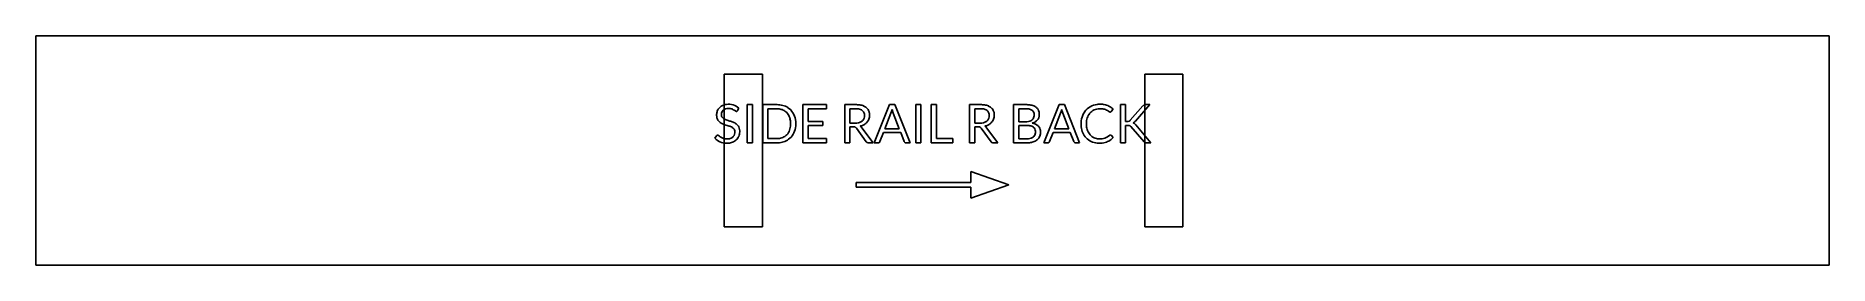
# Model space of a CAD drawing. Header units: millimetres. Extents: x 0 to 469, y 0 to 60.
import ezdxf

# ---------------------------------------------------------------- set-up
doc = ezdxf.new("R2010")
doc.units = ezdxf.units.MM
for name, color, linetype in [('LABEL', 7, 'Continuous'), ('OUTLINE', 7, 'Continuous'), ('POCKET_D20', 7, 'Continuous')]:
    doc.layers.add(name, color=color, linetype=linetype)

msp = doc.modelspace()

# ---------------------------------------------------------------- linework, layer by layer
at = {"layer": 'LABEL'}
for p, q in [((183.54, 40.44), (183.86, 41.08)), ((186.06, 32), (186.06, 42)), ((186.06, 42), (187.42, 42)), ((187.42, 42), (187.42, 32)), ((190.1, 32), (190.1, 42)), ((190.1, 42), (193.84, 42)), ((193.84, 40.9), (191.46, 40.9)), ((191.46, 40.9), (191.46, 33.1)), ((200.61, 32), (200.61, 42)), ((200.61, 42), (206.77, 42)), ((206.77, 40.9), (201.97, 40.9)), ((201.97, 40.9), (201.97, 37.58)), ((201.97, 37.58), (205.85, 37.58)), ((205.85, 37.58), (205.85, 36.52)), ((206.77, 42), (206.77, 40.9)), ((211.55, 32), (211.55, 42)), ((211.55, 42), (214.37, 42)), ((214.37, 40.93), (212.89, 40.93)), ((212.89, 40.93), (212.89, 37.16)), ((219.25, 32), (223.25, 42)), ((223.64, 39.77), (222.07, 35.71)), ((223.25, 42), (224.63, 42)), ((225.8, 35.71), (224.23, 39.78)), ((224.63, 42), (228.62, 32)), ((230.14, 32), (230.14, 42)), ((230.14, 42), (231.49, 42)), ((231.49, 42), (231.49, 32)), ((234.17, 32), (234.17, 42)), ((234.17, 42), (235.53, 42)), ((235.53, 42), (235.53, 33.14)), ((244.18, 32), (244.18, 42)), ((244.18, 42), (247.01, 42)), ((247.01, 40.93), (245.53, 40.93)), ((245.53, 40.93), (245.53, 37.16)), ((255.72, 32), (255.72, 42)), ((255.72, 42), (258.91, 42)), ((258.91, 40.93), (257.08, 40.93)), ((257.08, 40.93), (257.08, 37.52)), ((263.61, 32), (267.61, 42)), ((268, 39.77), (266.43, 35.71)), ((267.61, 42), (268.98, 42)), ((270.16, 35.71), (268.59, 39.78)), ((268.98, 42), (272.98, 32)), ((281.71, 40.84), (281.27, 40.22)), ((283.65, 32), (283.65, 42)), ((283.65, 42), (285, 42)), ((285, 42), (285, 37.62)), ((285, 37.62), (285.5, 37.62)), ((286.22, 37.91), (289.55, 41.68)), ((291.37, 42), (287.56, 37.69)), ((290.22, 42), (291.37, 42)), ((178, 33.84), (177.61, 33.19)), ((191.46, 33.1), (193.84, 33.1)), ((205.85, 36.52), (201.97, 36.52)), ((201.97, 36.52), (201.97, 33.1)), ((201.97, 33.1), (206.77, 33.1)), ((206.77, 33.1), (206.77, 32)), ((212.89, 37.16), (214.31, 37.16)), ((212.89, 36.17), (212.89, 32)), ((213.92, 36.17), (212.89, 36.17)), ((217.19, 32.29), (214.6, 35.86)), ((216.02, 35.97), (218.94, 32)), ((221.69, 34.74), (220.76, 32.32)), ((226.18, 34.74), (221.69, 34.74)), ((222.07, 35.71), (225.8, 35.71)), ((227.12, 32.32), (226.18, 34.74)), ((235.53, 33.14), (239.85, 33.14)), ((239.85, 33.14), (239.85, 32)), ((245.53, 37.16), (246.94, 37.16)), ((245.53, 36.17), (245.53, 32)), ((246.55, 36.17), (245.53, 36.17)), ((249.82, 32.29), (247.23, 35.86)), ((248.65, 35.97), (251.57, 32)), ((257.08, 37.52), (258.86, 37.52)), ((257.08, 36.56), (257.08, 33.07)), ((259.23, 36.56), (257.08, 36.56)), ((257.08, 33.07), (259.24, 33.07)), ((266.05, 34.74), (265.11, 32.32)), ((270.54, 34.74), (266.05, 34.74)), ((266.43, 35.71), (270.16, 35.71)), ((271.47, 32.32), (270.54, 34.74)), ((281.2, 33.97), (281.73, 33.4)), ((285.61, 36.58), (285, 36.58)), ((285, 36.58), (285, 32)), ((289.85, 32.29), (286.39, 36.26)), ((287.65, 36.74), (291.63, 32)), ((187.42, 32), (186.06, 32)), ((193.84, 32), (190.1, 32)), ((206.77, 32), (200.61, 32)), ((212.89, 32), (211.55, 32)), ((218.94, 32), (217.74, 32)), ((220.3, 32), (219.25, 32)), ((228.62, 32), (227.58, 32)), ((231.49, 32), (230.14, 32)), ((239.85, 32), (234.17, 32)), ((245.53, 32), (244.18, 32)), ((251.57, 32), (250.37, 32)), ((259.26, 32), (255.72, 32)), ((264.65, 32), (263.61, 32)), ((272.98, 32), (271.93, 32)), ((285, 32), (283.65, 32)), ((291.63, 32), (290.46, 32)), ((244.5, 24.5), (244.5, 21.6)), ((254.5, 21), (244.5, 24.5)), ((244.5, 21.6), (214.5, 21.6)), ((214.5, 21.6), (214.5, 20.4)), ((214.5, 20.4), (244.5, 20.4)), ((244.5, 17.5), (254.5, 21)), ((244.5, 20.4), (244.5, 17.5))]:
    msp.add_line(p, q, dxfattribs=at)
for centre, radius, start, end in [((181.15, 39.32), 3.11, 173.8969, 190.4786), ((180.7, 39.37), 2.66, 154.5669, 173.8969), ((180.28, 39.16), 2.23, 190.4786, 212.1054), ((180.67, 39.38), 2.62, 123.0165, 154.5669), ((180.37, 39.21), 2.33, 212.1054, 232.797), ((181, 38.87), 3.23, 97.2106, 123.0165), ((181, 39.42), 1.7, 169.0052, 185.4065), ((180.35, 39.36), 1.06, 185.4065, 211.5362), ((180.71, 39.48), 1.42, 143.9551, 169.0052), ((180.51, 39.46), 1.25, 211.5362, 225.7777), ((180.75, 39.45), 1.46, 119.6339, 143.9551), ((181.02, 39.98), 1.98, 225.7777, 234.7888), ((181.4, 40.52), 2.64, 234.7888, 245.9826), ((180.98, 39.06), 1.92, 98.7965, 119.6339), ((182.49, 42.96), 5.3, 245.9826, 251.5651), ((181.15, 37.66), 4.45, 74.3468, 97.2106), ((181.17, 37.8), 3.19, 86.1934, 98.7965), ((140.66, -82.53), 126.97, 71.3557, 71.5651), ((136.39, -95.18), 140.33, 71.1662, 71.3557), ((181.22, 38.52), 2.47, 66.3668, 86.1934), ((178.16, 27.28), 10.94, 66.2875, 71.1662), ((180.74, 37.42), 3.66, 52.9269, 66.3668), ((181.4, 38.54), 3.54, 45.7848, 74.3468), ((183.34, 40.87), 0.656, 232.9269, 255.2434), ((183.24, 40.49), 0.268, 255.2434, 306.8699), ((183.16, 40.6), 0.4, 306.8699, 321.6536), ((182.85, 40.85), 0.804, 321.6536, 329.0362), ((193.84, 36.07), 5.93, 75.4601, 90), ((193.84, 36.64), 4.27, 75.3295, 90), ((194.12, 37.73), 3.14, 55.4915, 75.3295), ((194.17, 37.36), 4.6, 56.7869, 75.4601), ((194.21, 37.86), 2.98, 31.6055, 55.4915), ((194.33, 37.61), 4.3, 31.4137, 56.7869), ((193.35, 37.32), 4, 13.6713, 31.6055), ((192.33, 37.08), 5.04, 2.6121, 13.6713), ((193.66, 37.2), 5.09, 9.8741, 31.4137), ((192.51, 37), 6.26, 350.1259, 9.8741), ((214.37, 33.94), 8.06, 82.2738, 90), ((214.37, 35.39), 5.54, 85.8797, 90), ((214.5, 37.15), 3.78, 79.8434, 85.8797), ((214.64, 37.95), 2.97, 69.6942, 79.8434), ((214.71, 39.4), 2.2, 282.0517, 304.296), ((214.92, 37.93), 4.04, 66.912, 82.2738), ((215.07, 39.1), 1.73, 52.4314, 69.6942), ((214.98, 39), 1.71, 304.296, 329.1195), ((215.26, 39.34), 1.43, 15.8966, 52.4314), ((214.86, 39.07), 1.86, 329.1195, 352.0232), ((215.38, 39.02), 2.85, 49.378, 66.912), ((214.48, 39.12), 2.24, 352.0232, 15.8966), ((215.36, 39.15), 2.66, 308.8795, 332.5326), ((215.83, 39.54), 2.16, 26.4233, 49.378), ((215.27, 39.19), 2.77, 332.5326, 355.3331), ((215.49, 39.37), 2.54, 8.6558, 26.4233), ((214.64, 39.25), 3.4, 355.3331, 8.6558), ((218.04, 41.93), 6, 338.9625, 343.7029), ((202.43, 46.49), 22.27, 343.7029, 344.9816), ((235.13, 43.63), 11.56, 194.5345, 196.9864), ((229.3, 41.85), 5.47, 196.9864, 202.1663), ((247.01, 33.94), 8.06, 82.2738, 90), ((247.01, 35.39), 5.54, 85.8797, 90), ((247.13, 37.15), 3.78, 79.8434, 85.8797), ((247.28, 37.95), 2.97, 69.6942, 79.8434), ((247.34, 39.4), 2.2, 282.0517, 304.296), ((247.55, 37.93), 4.04, 66.912, 82.2738), ((247.7, 39.1), 1.73, 52.4314, 69.6942), ((247.61, 39), 1.71, 304.296, 329.1195), ((247.89, 39.34), 1.43, 15.8966, 52.4314), ((247.49, 39.07), 1.86, 329.1195, 352.0232), ((248.01, 39.02), 2.85, 49.378, 66.912), ((247.11, 39.12), 2.24, 352.0232, 15.8966), ((247.99, 39.15), 2.66, 308.8795, 332.5326), ((248.46, 39.54), 2.16, 26.4233, 49.378), ((247.9, 39.19), 2.77, 332.5326, 355.3331), ((248.12, 39.37), 2.54, 8.6558, 26.4233), ((247.27, 39.25), 3.4, 355.3331, 8.6558), ((258.86, 41.84), 4.32, 270, 279.4036), ((258.91, 34.02), 7.98, 82.4574, 90), ((258.91, 35.34), 5.59, 86.112, 90), ((259.04, 37.24), 3.69, 80.2307, 86.112), ((259.19, 39.89), 2.34, 279.4036, 296.6801), ((259.18, 38.03), 2.89, 71.4407, 80.2307), ((259.43, 37.96), 4.01, 67.5155, 82.4574), ((259.58, 39.24), 1.61, 55.7542, 71.4407), ((259.48, 39.3), 1.69, 296.6801, 314.6435), ((259.79, 39.55), 1.24, 29.9161, 55.7542), ((259.73, 39.05), 1.33, 314.6435, 337.3354), ((259.47, 39.37), 1.6, 9.8658, 29.9161), ((259.37, 39.2), 1.72, 337.3354, 356.0622), ((259.91, 39.12), 2.75, 50.3568, 67.5155), ((258.75, 39.24), 2.34, 356.0622, 9.8658), ((260.04, 39.62), 2.49, 299.1201, 316.4783), ((260.41, 39.72), 1.98, 26.6293, 50.3568), ((260.31, 39.36), 2.12, 316.4783, 338.636), ((260.13, 39.57), 2.29, 11.0247, 26.6293), ((260.23, 39.39), 2.2, 338.636, 0), ((259.18, 39.39), 3.25, 360, 11.0247), ((262.39, 41.93), 6, 338.9625, 343.7029), ((246.78, 46.49), 22.27, 343.7029, 344.9816), ((279.48, 43.63), 11.56, 194.5345, 196.9864), ((273.66, 41.85), 5.47, 196.9864, 202.1663), ((279.97, 36.97), 6.61, 168.8031, 186.8986), ((278.3, 37.3), 4.91, 144.5996, 168.8031), ((277.94, 37.56), 4.47, 119.6254, 144.5996), ((280.31, 36.97), 5.57, 167.49, 182.114), ((278.53, 37.37), 3.74, 145.8939, 167.49), ((278.11, 37.65), 3.23, 120.6934, 145.8939), ((278.25, 37.01), 5.09, 97.6338, 119.6254), ((278.28, 37.36), 3.58, 97.8319, 120.6934), ((278.41, 35.83), 6.28, 89.2198, 97.6338), ((278.4, 36.49), 4.45, 86.8433, 97.8319), ((278.42, 36.5), 5.61, 79.8062, 89.2198), ((278.43, 36.91), 4.03, 74.7167, 86.8433), ((278.66, 37.84), 4.26, 62.1899, 79.8062), ((278.69, 37.87), 3.03, 63.6215, 74.7167), ((278.3, 37.08), 3.91, 55.008, 63.6215), ((345.77, 133.47), 113.74, 235.008, 235.1504), ((278.39, 37.33), 4.83, 46.6555, 62.1899), ((280.99, 40.44), 0.378, 235.1504, 276.1829), ((281, 40.34), 0.277, 276.1829, 306.3451), ((280.9, 40.48), 0.454, 306.3451, 325.008), ((285.5, 39.09), 1.47, 270, 281.8752), ((285.67, 38.31), 0.676, 281.8752, 307.4054), ((285.55, 38.47), 0.87, 307.4054, 313.9535), ((285.37, 38.65), 1.13, 313.9535, 318.9909), ((284.68, 40.32), 3.9, 312.3068, 317.6026), ((290.56, 40.8), 1.34, 126.5661, 138.6522), ((290.14, 41.36), 0.632, 101.3099, 126.5661), ((290.18, 41.12), 0.879, 94.6477, 101.3099), ((290.22, 40.74), 1.26, 90, 94.6477), ((180.55, 35.97), 4.05, 223.2851, 246.2806), ((178.44, 33.51), 0.554, 131.7465, 143.9726), ((178.34, 33.62), 0.4, 114.8874, 131.7465), ((178.3, 33.71), 0.311, 68.3876, 114.8874), ((178.11, 33.22), 0.833, 50.1944, 68.3876), ((181.29, 37.04), 4.14, 230.1944, 234.2394), ((183.6, 40.24), 8.09, 234.2394, 236.3099), ((180.71, 39.66), 2.89, 232.797, 246.5378), ((180.72, 35.91), 2.89, 236.3099, 243.9293), ((181.51, 37.53), 4.68, 243.9293, 248.6294), ((183.23, 45.48), 9.24, 246.5378, 250.8602), ((180.53, 35.05), 2.02, 248.6294, 260.7871), ((185.74, 52.7), 16.88, 250.8602, 252.8266), ((180.76, 36.43), 3.42, 260.7871, 267.9818), ((180.75, 36.23), 3.22, 267.9818, 282.1049), ((157.37, -39.1), 79.2, 72.4076, 72.8266), ((179.97, 32.17), 4.44, 67.0201, 72.4076), ((181.04, 34.9), 1.86, 282.1049, 306.3432), ((180.42, 33.23), 3.28, 59.7436, 67.0201), ((181.12, 34.44), 1.89, 48.6428, 59.7436), ((181.19, 34.69), 1.59, 306.3432, 332.3176), ((181.32, 34.67), 1.58, 35.4069, 48.6428), ((181.32, 34.47), 3.09, 49.1081, 66.2875), ((181.76, 34.98), 1.05, 8.63, 35.4069), ((180.98, 34.8), 1.84, 332.3176, 354.9204), ((181.23, 34.79), 2.8, 302.4466, 325.6976), ((180.74, 34.82), 2.07, 354.9204, 8.63), ((181.94, 35.18), 2.14, 28.479, 49.1081), ((181.02, 34.93), 3.06, 325.6976, 347.0265), ((181.92, 35.17), 2.16, 8.0215, 28.479), ((180.56, 35.04), 3.53, 347.0265, 357.041), ((180.87, 35.02), 3.22, 357.041, 8.0215), ((193.84, 37.28), 4.18, 270, 287.2934), ((194.17, 36.2), 3.05, 287.2934, 310.8508), ((194.2, 36.59), 4.54, 287.4734, 306.1447), ((194.15, 36.23), 3.09, 310.8508, 336.4094), ((194.35, 36.39), 4.29, 306.1447, 329.9965), ((192.74, 36.84), 4.63, 336.4094, 353.6598), ((191.14, 37.02), 6.24, 353.6598, 2.6121), ((193.64, 36.8), 5.11, 329.9965, 350.1259), ((213.92, 34.23), 1.94, 86.3823, 90), ((213.97, 35.06), 1.11, 80.0738, 86.3823), ((214.06, 35.58), 0.583, 53.7588, 80.0738), ((214.31, 41.25), 4.1, 270, 282.0517), ((213.91, 35.37), 0.839, 35.3112, 53.7588), ((214.63, 40.52), 4.24, 282.8937, 293.8765), ((214.95, 35.32), 1.24, 45.405, 59.7436), ((214.62, 34.99), 1.71, 34.992, 45.405), ((215.09, 39.48), 3.09, 293.8765, 308.8795), ((246.55, 34.23), 1.94, 86.3823, 90), ((246.6, 35.06), 1.11, 80.0738, 86.3823), ((246.7, 35.58), 0.583, 53.7588, 80.0738), ((246.94, 41.25), 4.1, 270, 282.0517), ((246.54, 35.37), 0.839, 35.3112, 53.7588), ((247.26, 40.52), 4.24, 282.8937, 293.8765), ((247.58, 35.32), 1.24, 45.405, 59.7436), ((247.25, 34.99), 1.71, 34.992, 45.405), ((247.72, 39.48), 3.09, 293.8765, 308.8795), ((259.23, 31.5), 5.05, 85.7076, 90), ((259.24, 37.24), 4.17, 270, 279.7864), ((259.35, 33.13), 3.42, 79.3652, 85.7076), ((259.58, 35.25), 2.15, 279.7864, 298.6309), ((259.49, 33.88), 2.66, 68.6411, 79.3652), ((259.89, 34.89), 1.57, 50.5916, 68.6411), ((259.49, 40.61), 3.63, 287.1619, 299.1201), ((259.62, 32.37), 4.86, 70.2686, 78.8305), ((259.84, 34.78), 1.61, 298.6309, 317.7536), ((259.96, 34.98), 1.46, 27.0641, 50.5916), ((259.97, 34.66), 1.43, 317.7536, 339.2459), ((260.33, 34.38), 2.73, 55.0952, 70.2686), ((259.85, 34.92), 1.58, 5.3295, 27.0641), ((259.52, 34.83), 1.92, 339.2459, 353.1652), ((259.24, 34.87), 2.2, 353.1652, 5.3295), ((260.22, 34.73), 2.54, 306.7857, 329.5343), ((260.72, 34.93), 2.06, 35.6094, 55.0952), ((260.84, 35.01), 1.92, 14.682, 35.6094), ((260.15, 34.77), 2.62, 329.5343, 351.5929), ((260.32, 34.88), 2.45, 1.583, 14.682), ((259.56, 34.86), 3.21, 351.5929, 1.583), ((279.18, 36.87), 5.81, 186.8986, 202.6114), ((278, 36.38), 4.53, 202.6114, 222.6847), ((277.76, 36.16), 4.21, 222.6847, 245.2634), ((279.85, 36.95), 5.11, 182.114, 196.5644), ((278.5, 36.55), 3.7, 196.5644, 216.4268), ((278.04, 36.22), 3.13, 216.4268, 239.8555), ((278.15, 36.39), 3.34, 239.8555, 261.8699), ((278.23, 36.97), 3.92, 261.8699, 270.3208), ((278.22, 38.98), 5.93, 270.3208, 275.9197), ((278.44, 36.82), 3.76, 275.9197, 287.3674), ((278.75, 35.83), 2.71, 287.3674, 303.1579), ((278.1, 36.82), 3.91, 303.1579, 308.0497), ((277.39, 37.74), 5.07, 308.0497, 311.8202), ((278.52, 36.16), 4.24, 299.72, 319.2142), ((281.07, 33.62), 0.454, 107.9283, 131.4237), ((281, 33.82), 0.246, 65.8545, 107.9283), ((280.99, 33.78), 0.283, 53.9052, 65.8545), ((280.93, 33.71), 0.381, 45, 53.9052), ((285.61, 33.62), 2.95, 86.1678, 90), ((285.75, 35.67), 0.902, 73.664, 86.1678), ((285.83, 35.95), 0.607, 50.8047, 73.664), ((285.14, 35.11), 1.69, 42.5104, 50.8047), ((286.48, 38.34), 1.22, 295.4633, 312.3068), ((286.7, 36.29), 0.994, 48.3576, 72.1811), ((285.35, 34.78), 3.02, 40.4261, 48.3576), ((180.7, 36.32), 4.43, 246.2806, 267.3413), ((180.71, 36.53), 4.65, 267.3413, 281.7734), ((181, 35.14), 3.23, 281.7734, 302.4466), ((193.84, 38.69), 6.69, 270, 271.1673), ((193.84, 38.41), 6.41, 271.1673, 272.3859), ((193.88, 37.63), 5.63, 272.3859, 287.4734), ((217.79, 32.65), 0.693, 211.373, 214.7522), ((217.73, 32.61), 0.631, 214.7522, 218.4645), ((217.66, 32.56), 0.542, 218.4645, 248.0512), ((217.74, 32.74), 0.738, 248.0512, 270), ((220.3, 32.48), 0.483, 270, 305.2885), ((220.28, 32.51), 0.512, 305.2885, 338.7495), ((227.68, 32.55), 0.607, 201.8014, 212.0274), ((227.62, 32.51), 0.54, 212.0274, 223.5057), ((227.54, 32.43), 0.425, 223.5057, 249.2639), ((227.58, 32.53), 0.531, 249.2639, 270), ((250.42, 32.65), 0.693, 211.373, 214.7522), ((250.37, 32.61), 0.631, 214.7522, 218.4645), ((250.3, 32.56), 0.542, 218.4645, 248.0512), ((250.37, 32.74), 0.738, 248.0512, 270), ((259.26, 38.55), 6.55, 270, 272.6362), ((259.3, 37.57), 5.57, 272.6362, 275.7396), ((259.39, 36.72), 4.71, 275.7396, 288.0251), ((259.9, 35.15), 3.07, 288.0251, 306.7857), ((264.65, 32.48), 0.483, 270, 305.2885), ((264.64, 32.51), 0.512, 305.2885, 338.7495), ((272.03, 32.55), 0.607, 201.8014, 212.0274), ((271.98, 32.51), 0.54, 212.0274, 223.5057), ((271.89, 32.43), 0.425, 223.5057, 249.2639), ((271.93, 32.53), 0.531, 249.2639, 270), ((278.04, 36.77), 4.87, 245.2634, 264.8274), ((278.17, 38.19), 6.31, 264.8274, 272.46), ((278.19, 37.75), 5.86, 272.46, 280.6711), ((278.47, 36.25), 4.34, 280.6711, 299.72), ((292.06, 34.25), 2.96, 221.6335, 223.2118), ((291.8, 34.01), 2.61, 223.2118, 225), ((290.32, 32.53), 0.509, 225, 255.3202), ((290.46, 33.07), 1.07, 255.3202, 270)]:
    msp.add_arc(centre, radius, start, end, dxfattribs=at)
at = {"layer": 'OUTLINE'}
for p, q in [((0, 0), (0, 60)), ((0, 60), (469, 60)), ((469, 60), (469, 0)), ((469, 0), (0, 0))]:
    msp.add_line(p, q, dxfattribs=at)
at = {"layer": 'POCKET_D20'}
for p, q in [((469, 60), (0, 60)), ((0, 60), (0, 0)), ((469, 0), (469, 60)), ((180, 50), (190, 50)), ((180, 10), (180, 50)), ((190, 50), (190, 10)), ((290, 10), (290, 50)), ((290, 50), (300, 50)), ((300, 50), (300, 10)), ((190, 10), (180, 10)), ((300, 10), (290, 10)), ((0, 0), (469, 0))]:
    msp.add_line(p, q, dxfattribs=at)

doc.saveas('drawing.dxf')
